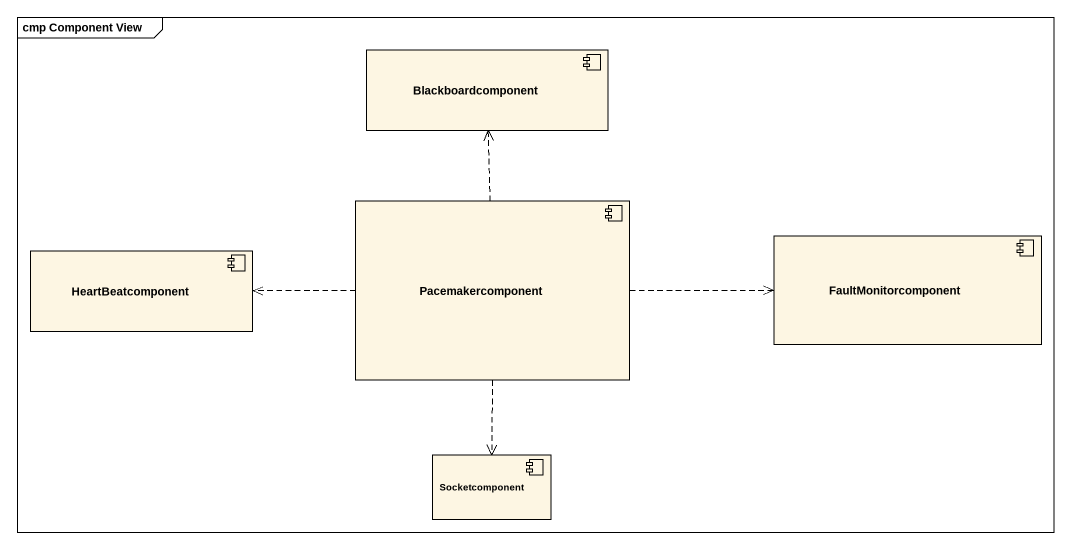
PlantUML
@startuml
mainframe cmp Component View
component Blackboardcomponent
component Pacemakercomponent
component FaultMonitorcomponent
component HeartBeatcomponent
component Socketcomponent
Pacemakercomponent .up.> Blackboardcomponent
Pacemakercomponent .right.> FaultMonitorcomponent
Pacemakercomponent .left.> HeartBeatcomponent
Pacemakercomponent ..> Socketcomponent
@enduml
